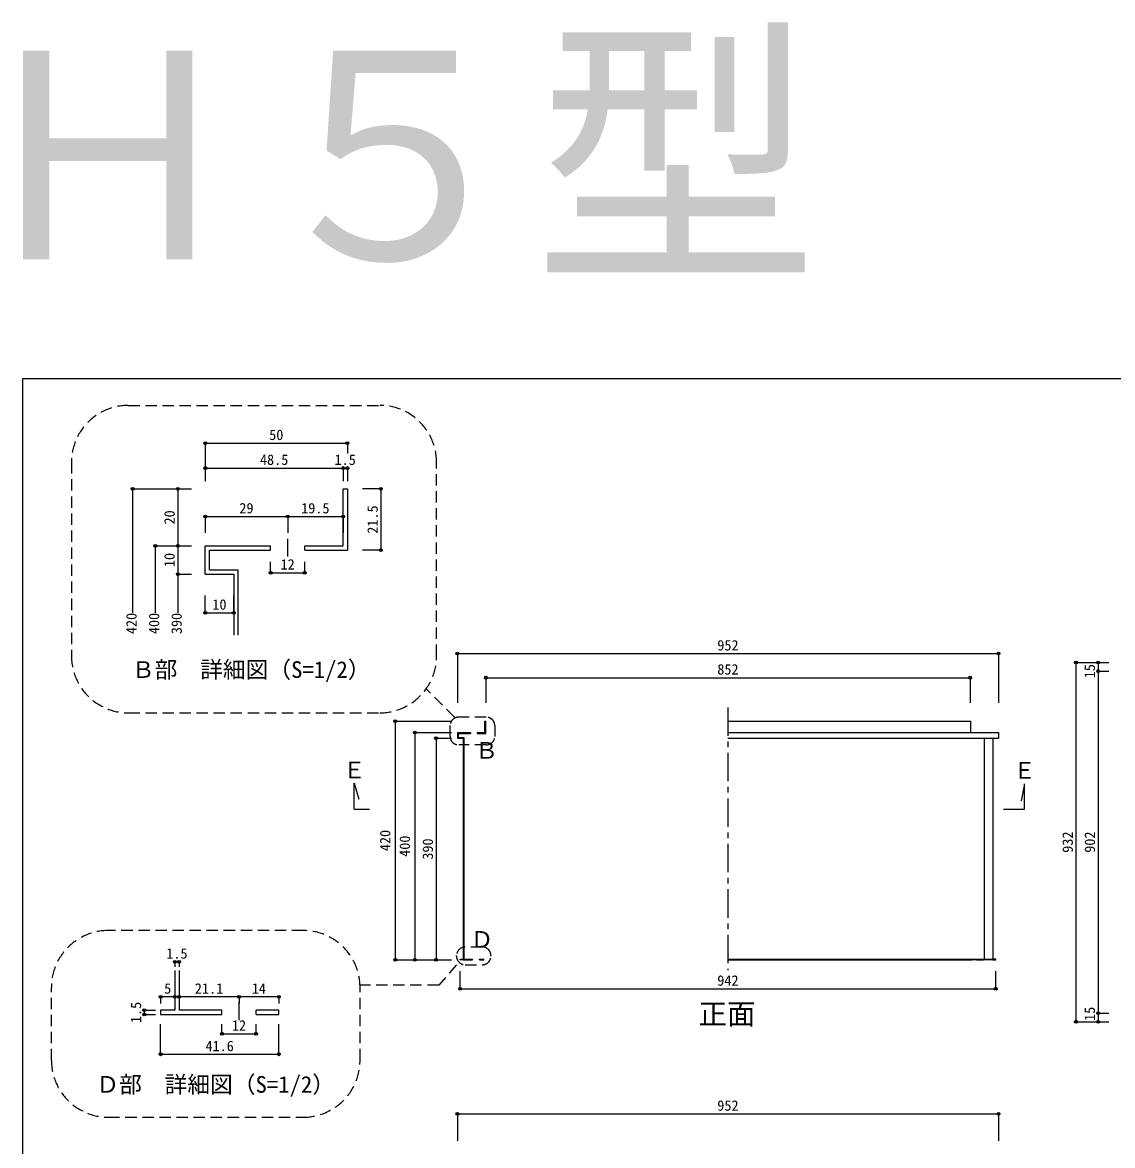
# Model space of a CAD drawing. Units: millimetres at full size, sheet at 1:10, with parts at other scales. Extents: x -10475 to 9199, y -10092 to 10143.
# Drawn here: x -10475 to -8557, y -8681 to -6705 of the extents above; entities that cross this region are included whole.
import ezdxf
from ezdxf.enums import TextEntityAlignment as Align

# ---------------------------------------------------------------- set-up
doc = ezdxf.new("R2010")
doc.units = ezdxf.units.MM
doc.header["$LTSCALE"] = 10
doc.header["$PDMODE"] = 32
doc.header["$PDSIZE"] = 5
doc.linetypes.add('CHAIN1', pattern=[8, 5, -1, 1, -1])
doc.linetypes.add('DASHED2', pattern=[3, 2, -1])
for name, color, linetype in [('0-1_SUS', 7, 'Continuous'), ('0-8_FRP寸法', 3, 'Continuous'), ('0-9_SUS寸法', 3, 'Continuous'), ('0-F_図面枠', 7, 'Continuous'), ('1-1', 6, 'Continuous'), ('E-9_SUS寸法', 3, 'Continuous')]:
    doc.layers.add(name, color=color, linetype=linetype)
doc.styles.add('ＭＳ ゴシック', font='')
doc.styles.get('ＭＳ ゴシック').set_extended_font_data('MS Gothic')

msp = doc.modelspace()

# ---------------------------------------------------------------- linework, layer by layer
at = {"layer": '0-1_SUS', "color": 3}
for p, q in [((-8621.71, -7831.07), (-8563.69, -7831.07)), ((-8582.71, -7831.07), (-8563.69, -7831.07)), ((-8582.71, -7846.07), (-8563.69, -7846.07)), ((-9747.48, -8354.24), (-9726.81, -8354.24)), ((-8582.71, -8448.07), (-8563.69, -8448.07)), ((-8621.71, -8463.07), (-8563.69, -8463.07)), ((-8582.71, -8463.07), (-8563.69, -8463.07))]:
    msp.add_line(p, q, dxfattribs=at)
at = {"layer": '0-1_SUS', "color": 4}
for p, q in [((-8621.71, -7831.07), (-8621.71, -8463.07)), ((-8582.71, -7831.07), (-8582.71, -7846.07)), ((-8582.71, -7846.07), (-8582.71, -8448.07)), ((-9747.48, -7964.24), (-9747.48, -8354.24)), ((-8582.71, -8448.07), (-8582.71, -8463.07))]:
    msp.add_line(p, q, dxfattribs=at)
at = {"layer": '0-1_SUS', "color": 3, "linetype": 'CHAIN1'}
msp.add_line((-9233.95, -7910.06), (-9233.95, -8372.59), dxfattribs=at)
at = {"layer": '0-1_SUS'}
for p, q in [((-9661.45, -7934.24), (-9659.95, -7934.24)), ((-9233.95, -7934.24), (-8806.45, -7934.24)), ((-8806.45, -7954.24), (-8806.45, -7934.24)), ((-9709.95, -7954.24), (-9686.95, -7954.24)), ((-9708.45, -7955.74), (-9686.95, -7955.74)), ((-9698.45, -7962.74), (-9698.45, -8352.74)), ((-9686.95, -7954.24), (-9686.95, -7955.74)), ((-9674.95, -7954.24), (-9674.95, -7955.74)), ((-9233.95, -7954.24), (-8780.95, -7954.24)), ((-8806.55, -7954.24), (-8792.95, -7954.24)), ((-8780.95, -7954.24), (-8757.95, -7954.24)), ((-8757.95, -7954.24), (-8757.95, -7964.24)), ((-9233.95, -7964.24), (-8757.95, -7964.24)), ((-8782.95, -7964.24), (-8782.95, -8352.74)), ((-8767.95, -7964.24), (-8767.95, -8352.74)), ((-9891.32, -8043.61), (-9883.6, -8071.4)), ((-9891.32, -8089.15), (-9891.32, -8043.61)), ((-8712.16, -8044.39), (-8718.34, -8074.48)), ((-9891.32, -8089.15), (-9864.31, -8089.15)), ((-9699.95, -8354.24), (-9683.35, -8354.24)), ((-9698.45, -8352.74), (-9683.35, -8352.74)), ((-9671.35, -8354.24), (-9671.35, -8352.74)), ((-9671.35, -8352.74), (-9663.35, -8352.74)), ((-9671.35, -8354.24), (-9663.35, -8354.24)), ((-9671.35, -8354.24), (-9663.35, -8354.24)), ((-9663.35, -8354.24), (-9663.35, -8352.74)), ((-9233.95, -8352.74), (-8767.95, -8352.74)), ((-9233.95, -8354.24), (-8804.55, -8354.24)), ((-8796.55, -8354.24), (-8804.55, -8354.24)), ((-8796.55, -8354.24), (-8784.55, -8354.24)), ((-8767.95, -8354.24), (-8784.55, -8354.24))]:
    msp.add_line(p, q, dxfattribs=at)
at = {"layer": '0-1_SUS', "color": 2}
msp.add_line((-9671.35, -7954.24), (-9663.35, -7954.24), dxfattribs=at)
at = {"layer": '0-1_SUS'}
for points in [[(-9674.95, -7954.24), (-9661.45, -7954.24), (-9661.45, -7934.24)], [(-9674.95, -7955.74), (-9659.95, -7955.74), (-9659.95, -7934.24)], [(-9709.95, -7954.24), (-9709.95, -7964.24), (-9699.95, -7964.24), (-9699.95, -8352.74)], [(-9708.45, -7955.74), (-9708.45, -7962.74), (-9698.45, -7962.74)], [(-8749.21, -8089.15), (-8712.16, -8089.15), (-8712.16, -8044.39)], [(-9699.95, -8354.24), (-9704.95, -8354.24), (-9704.95, -8352.74), (-9699.95, -8352.74)], [(-9699.95, -8354.24), (-9683.35, -8354.24), (-9683.35, -8352.74)], [(-8767.95, -8354.24), (-8762.95, -8354.24), (-8762.95, -8352.74), (-8767.95, -8352.74)]]:
    msp.add_lwpolyline(points, dxfattribs=at)
at = {"layer": '0-1_SUS', "color": 6}
for p in [(-8621.71, -7831.07), (-8582.71, -7831.07), (-8582.71, -7846.07), (-9747.48, -8354.24), (-8582.71, -8448.07), (-8621.71, -8463.07), (-8582.71, -8463.07)]:
    msp.add_point(p, dxfattribs=at)
at = {"layer": '0-8_FRP寸法', "color": 4}
for p, q in [((-9709.95, -7815.39), (-8757.95, -7815.39)), ((-9659.95, -7857.75), (-8807.95, -7857.75)), ((-9709.95, -8625.23), (-8757.95, -8625.23))]:
    msp.add_line(p, q, dxfattribs=at)
at = {"layer": '0-9_SUS寸法'}
for p, q in [((-9709.95, -7815.39), (-9709.95, -7901.82)), ((-8757.95, -7815.39), (-8757.95, -7901.82)), ((-9659.95, -7857.75), (-9659.95, -7901.82)), ((-8807.95, -7857.75), (-8807.95, -7901.82)), ((-9819.25, -7934.24), (-9720.06, -7934.24)), ((-9784.8, -7954.24), (-9720.06, -7954.24)), ((-9747.48, -7964.24), (-9720.06, -7964.24)), ((-9819.25, -8354.24), (-9726.81, -8354.24)), ((-9784.8, -8354.24), (-9720.06, -8354.24)), ((-9704.95, -8405.24), (-9704.95, -8374.16)), ((-8762.95, -8405.24), (-8762.95, -8374.16)), ((-9709.95, -8625.23), (-9709.95, -8672.5)), ((-8757.95, -8625.23), (-8757.95, -8672.5))]:
    msp.add_line(p, q, dxfattribs=at)
at = {"layer": '0-9_SUS寸法', "color": 4}
for p, q in [((-9819.25, -7934.24), (-9819.25, -8354.24)), ((-9784.8, -7954.24), (-9784.8, -8354.24)), ((-9704.95, -8405.24), (-8762.95, -8405.24))]:
    msp.add_line(p, q, dxfattribs=at)
at = {"layer": '0-9_SUS寸法', "color": 6}
for p in [(-9709.95, -7815.39), (-8757.95, -7815.39), (-9659.95, -7857.75), (-8807.95, -7857.75), (-9819.25, -7934.24), (-9784.8, -7954.24), (-9747.48, -7964.24), (-9819.25, -8354.24), (-9784.8, -8354.24), (-9704.95, -8405.24), (-8762.95, -8405.24), (-9709.95, -8625.23), (-8757.95, -8625.23)]:
    msp.add_point(p, dxfattribs=at)
at = {"layer": '0-F_図面枠'}
for p, q in [((-10475.1, -7331.97), (-10475.1, -10091.97)), ((-6475.1, -7331.97), (-10475.1, -7331.97))]:
    msp.add_line(p, q, dxfattribs=at)
at = {"layer": 'E-9_SUS寸法', "color": 2, "linetype": 'DASHED2'}
for p, q in [((-10288.89, -7378.72), (-9846.53, -7378.72)), ((-10388.89, -7478.72), (-10388.89, -7819.65)), ((-9746.53, -7819.65), (-9746.53, -7478.72)), ((-9715.02, -7927.46), (-9764.97, -7877.51)), ((-10288.89, -7919.65), (-9846.53, -7919.65)), ((-9722.69, -7961.01), (-9722.69, -7942.17)), ((-9659.2, -7927.17), (-9707.69, -7927.17)), ((-9644.2, -7942.17), (-9644.2, -7961.01)), ((-9659.2, -7976.01), (-9707.69, -7976.01)), ((-9981.18, -8302.65), (-10324.15, -8302.65)), ((-9666.03, -8331.77), (-9696.4, -8331.77)), ((-9711.4, -8347.87), (-9711.4, -8346.77)), ((-9651.03, -8347.87), (-9651.03, -8346.77)), ((-9711.39, -8362.87), (-9742.81, -8398.9)), ((-9696.4, -8362.87), (-9666.03, -8362.87)), ((-10424.15, -8531.05), (-10424.15, -8402.65)), ((-9742.81, -8398.9), (-9881.18, -8398.9)), ((-9881.18, -8531.05), (-9881.18, -8402.65)), ((-10324.15, -8631.05), (-9981.18, -8631.05))]:
    msp.add_line(p, q, dxfattribs=at)
at = {"layer": 'E-9_SUS寸法', "color": 4}
for p, q in [((-10153.54, -7445.1), (-9903.54, -7445.1)), ((-10153.54, -7488.91), (-9911.04, -7488.91)), ((-9911.04, -7488.91), (-9903.54, -7488.91)), ((-10281.31, -7525.71), (-10281.31, -7743.63)), ((-10201.84, -7525.71), (-10201.84, -7625.71)), ((-9844.52, -7525.71), (-9844.52, -7633.21)), ((-10153.54, -7574.21), (-10008.54, -7574.21)), ((-10008.54, -7574.21), (-9911.04, -7574.21)), ((-10241.46, -7625.71), (-10241.46, -7743.63)), ((-10201.84, -7625.71), (-10201.84, -7675.71)), ((-10201.84, -7675.71), (-10201.84, -7743.63)), ((-10038.54, -7673.03), (-9978.54, -7673.03)), ((-10153.54, -7743.63), (-10103.54, -7743.63)), ((-10207.11, -8357.65), (-10199.61, -8357.65)), ((-10207.11, -8419.26), (-10232.11, -8419.26)), ((-10094.11, -8419.26), (-10199.61, -8419.26)), ((-10024.11, -8419.26), (-10094.11, -8419.26)), ((-10260.74, -8442.96), (-10260.74, -8450.46)), ((-10124.11, -8484.23), (-10064.11, -8484.23)), ((-10232.11, -8520.41), (-10024.11, -8520.41))]:
    msp.add_line(p, q, dxfattribs=at)
at = {"layer": 'E-9_SUS寸法'}
for p, q in [((-10153.54, -7445.1), (-10153.54, -7488.91)), ((-9903.54, -7445.1), (-9903.54, -7463.17)), ((-10153.54, -7488.91), (-10153.54, -7512.12)), ((-9911.04, -7488.91), (-9911.04, -7512.12)), ((-9903.54, -7488.91), (-9903.54, -7512.12)), ((-10281.31, -7525.71), (-10177.77, -7525.71)), ((-10201.84, -7525.71), (-10177.77, -7525.71)), ((-9844.52, -7525.71), (-9876.92, -7525.71)), ((-10153.54, -7574.21), (-10153.54, -7603.21)), ((-10008.54, -7574.21), (-10008.54, -7603.21)), ((-10008.54, -7574.21), (-10008.54, -7603.21)), ((-9911.04, -7574.21), (-9911.04, -7603.21)), ((-10241.46, -7625.71), (-10177.77, -7625.71)), ((-10201.84, -7625.71), (-10177.77, -7625.71)), ((-9844.52, -7633.21), (-9876.92, -7633.21)), ((-10038.54, -7673.03), (-10038.54, -7653.97)), ((-9978.54, -7673.03), (-9978.54, -7653.97)), ((-10201.84, -7675.71), (-10177.77, -7675.71)), ((-10201.84, -7675.71), (-10177.77, -7675.71)), ((-10153.54, -7743.63), (-10153.54, -7713.08)), ((-10103.54, -7743.63), (-10103.54, -7713.08)), ((-10207.11, -8357.65), (-10207.11, -8366.56)), ((-10199.61, -8357.65), (-10199.61, -8366.56)), ((-10232.11, -8419.26), (-10232.11, -8431.14)), ((-10207.11, -8419.26), (-10207.11, -8431.14)), ((-10199.61, -8419.26), (-10199.61, -8431.14)), ((-10094.11, -8419.26), (-10094.11, -8431.14)), ((-10024.11, -8419.26), (-10024.11, -8431.14)), ((-10260.74, -8442.96), (-10241.14, -8442.96)), ((-10260.74, -8450.46), (-10241.14, -8450.46)), ((-10232.11, -8520.41), (-10232.11, -8467.53)), ((-10124.11, -8484.23), (-10124.11, -8467.53)), ((-10064.11, -8484.23), (-10064.11, -8467.53)), ((-10024.11, -8520.41), (-10024.11, -8467.53))]:
    msp.add_line(p, q, dxfattribs=at)
at = {"layer": 'E-9_SUS寸法', "color": 7}
for p, q in [((-9903.54, -7525.71), (-9903.54, -7633.21)), ((-10153.54, -7675.71), (-10153.54, -7625.71)), ((-10153.54, -7625.71), (-10038.54, -7625.71)), ((-10038.54, -7633.21), (-10038.54, -7625.71)), ((-9978.54, -7625.71), (-9911.04, -7625.71)), ((-9978.54, -7633.21), (-9978.54, -7625.71)), ((-10146.04, -7668.21), (-10146.04, -7633.21)), ((-10146.04, -7633.21), (-10038.54, -7633.21)), ((-9978.54, -7633.21), (-9903.54, -7633.21)), ((-10153.54, -7675.71), (-10103.54, -7675.71)), ((-10103.54, -7675.71), (-10103.54, -7783.21)), ((-10199.61, -8372.86), (-10199.61, -8442.96)), ((-10232.11, -8450.46), (-10124.11, -8450.46)), ((-10124.11, -8442.96), (-10199.61, -8442.96)), ((-10124.11, -8450.46), (-10124.11, -8442.96)), ((-10064.11, -8450.46), (-10064.11, -8442.96)), ((-10024.11, -8442.96), (-10064.11, -8442.96)), ((-10064.11, -8450.46), (-10024.11, -8450.46)), ((-10024.11, -8450.46), (-10024.11, -8442.96))]:
    msp.add_line(p, q, dxfattribs=at)
at = {"layer": 'E-9_SUS寸法', "linetype": 'CHAIN1'}
for p, q in [((-10008.54, -7644.27), (-10008.54, -7613.59)), ((-10094.11, -8460.45), (-10094.11, -8428.79))]:
    msp.add_line(p, q, dxfattribs=at)
at = {"layer": 'E-9_SUS寸法', "color": 7}
for points in [[(-9911.04, -7625.71), (-9911.04, -7525.71), (-9903.54, -7525.71)], [(-10146.04, -7668.21), (-10096.04, -7668.21), (-10096.04, -7783.21)], [(-10207.11, -8372.86), (-10207.11, -8442.96), (-10232.11, -8442.96), (-10232.11, -8450.46)]]:
    msp.add_lwpolyline(points, dxfattribs=at)
at = {"layer": 'E-9_SUS寸法', "color": 2, "linetype": 'DASHED2'}
for centre, radius, start, end in [((-10288.89, -7478.72), 100, 90, 180), ((-9846.53, -7478.72), 100, 0, 90), ((-10288.89, -7819.65), 100, 180, 270), ((-9846.53, -7819.65), 100, 270, 0), ((-9707.69, -7942.17), 15, 90, 180), ((-9659.2, -7942.17), 15, 0, 90), ((-9707.69, -7961.01), 15, 180, 270), ((-9659.2, -7961.01), 15, 270, 0), ((-10324.15, -8402.65), 100, 90, 180), ((-9981.18, -8402.65), 100, 0, 90), ((-9696.4, -8346.77), 15, 90, 180), ((-9666.03, -8346.77), 15, 0, 90), ((-9696.4, -8347.87), 15, 180, 270), ((-9666.03, -8347.87), 15, 270, 0), ((-10324.15, -8531.05), 100, 180, 270), ((-9981.18, -8531.05), 100, 270, 0)]:
    msp.add_arc(centre, radius, start, end, dxfattribs=at)
at = {"layer": 'E-9_SUS寸法', "color": 6}
for p in [(-10153.54, -7445.1), (-9903.54, -7445.1), (-10153.54, -7488.91), (-9911.04, -7488.91), (-9903.54, -7488.91), (-10281.31, -7525.71), (-10201.84, -7525.71), (-9844.52, -7525.71), (-10153.54, -7574.21), (-10008.54, -7574.21), (-9911.04, -7574.21), (-10241.46, -7625.71), (-10201.84, -7625.71), (-9844.52, -7633.21), (-10201.84, -7675.71), (-10038.54, -7673.03), (-9978.54, -7673.03), (-10153.54, -7743.63), (-10103.54, -7743.63), (-10207.11, -8357.65), (-10199.61, -8357.65), (-10232.11, -8419.26), (-10207.11, -8419.26), (-10199.61, -8419.26), (-10094.11, -8419.26), (-10024.11, -8419.26), (-10260.74, -8442.96), (-10260.74, -8450.46), (-10124.11, -8484.23), (-10064.11, -8484.23), (-10232.11, -8520.41), (-10024.11, -8520.41)]:
    msp.add_point(p, dxfattribs=at)

# ---------------------------------------------------------------- texts
at = {"layer": '0-1_SUS', "color": 3, "style": 'ＭＳ ゴシック'}
for s, p in [('15', (-8582.88, -7858.83)), ('932', (-8621.71, -8165.82)), ('902', (-8582.71, -8165.82)), ('390', (-9747.48, -8177.99)), ('15', (-8582.87, -8461.67))]:
    msp.add_text(s, height=18.33, rotation=90, dxfattribs=at).set_placement(p, align=Align.BOTTOM_LEFT)
at = {"layer": '0-1_SUS', "color": 2, "style": 'ＭＳ ゴシック'}
for p in [(-9911.32, -8043.61), (-8732.16, -8044.39)]:
    msp.add_text('Ｅ', height=29.33, dxfattribs=at).set_placement(p, align=Align.BOTTOM_LEFT)
at = {"layer": '0-9_SUS寸法', "style": 'ＭＳ ゴシック'}
for s, p in [('952', (-9252.7, -7815.39)), ('852', (-9252.7, -7857.75)), ('942', (-9252.7, -8405.24)), ('952', (-9252.7, -8625.23))]:
    msp.add_text(s, height=18.33, dxfattribs=at).set_placement(p, align=Align.BOTTOM_LEFT)
at = {"layer": '0-9_SUS寸法', "color": 2, "style": 'ＭＳ ゴシック'}
msp.add_text('Ｅ', height=29.33, dxfattribs=at).set_placement((-8732.16, -8044.39), align=Align.BOTTOM_LEFT)
at = {"layer": '0-9_SUS寸法', "style": 'ＭＳ ゴシック'}
for s, p in [('420', (-9822.4, -8162.99)), ('400', (-9787.95, -8172.99))]:
    msp.add_text(s, height=18.33, rotation=90, dxfattribs=at).set_placement(p, align=Align.BOTTOM_LEFT)
at = {"layer": '0-9_SUS寸法', "color": 6, "style": 'ＭＳ ゴシック'}
msp.add_text('正面', height=36.66, dxfattribs=at).set_placement((-9285.63, -8478.82), align=Align.BOTTOM_LEFT)
at = {"layer": '1-1', "style": 'ＭＳ ゴシック'}
msp.add_text('Ｈ５型', height=366.6, dxfattribs=at).set_placement((-10575.1, -7231.97), align=Align.BOTTOM_LEFT)
at = {"layer": 'E-9_SUS寸法', "style": 'ＭＳ ゴシック'}
for s, p in [('50', (-10041.04, -7445.1)), ('48.5', (-10057.29, -7488.91)), ('1.5', (-9926.04, -7488.91)), ('29', (-10093.54, -7574.21)), ('19.5', (-9984.79, -7574.21)), ('12', (-10021.04, -7673.03)), ('10', (-10141.04, -7743.63)), ('1.5', (-10222.11, -8357.65)), ('5', (-10225.86, -8419.26)), ('21.1', (-10171.86, -8419.26)), ('14', (-10071.61, -8419.26)), ('12', (-10106.61, -8484.23)), ('41.6', (-10153.11, -8520.41))]:
    msp.add_text(s, height=18.33, dxfattribs=at).set_placement(p, align=Align.BOTTOM_LEFT)
for s, p in [('20', (-10201.84, -7588.21)), ('21.5', (-9844.52, -7604.46)), ('10', (-10201.84, -7663.21)), ('420', (-10268.81, -7781.13)), ('400', (-10228.96, -7781.13)), ('390', (-10189.34, -7781.13)), ('1.5', (-10260.74, -8465.46))]:
    msp.add_text(s, height=18.33, rotation=90, dxfattribs=at).set_placement(p, align=Align.BOTTOM_LEFT)
at = {"layer": 'E-9_SUS寸法', "color": 2, "style": 'ＭＳ ゴシック'}
for s, p in [('Ｂ部\u3000詳細図（S=1/2）', (-10282.57, -7866.95)), ('Ｂ', (-9678.53, -8009.2)), ('Ｄ', (-9686.66, -8341.76)), ('Ｄ部\u3000詳細図（S=1/2）', (-10345.07, -8596.86))]:
    msp.add_text(s, height=29.33, dxfattribs=at).set_placement(p, align=Align.BOTTOM_LEFT)

doc.saveas('drawing.dxf')
